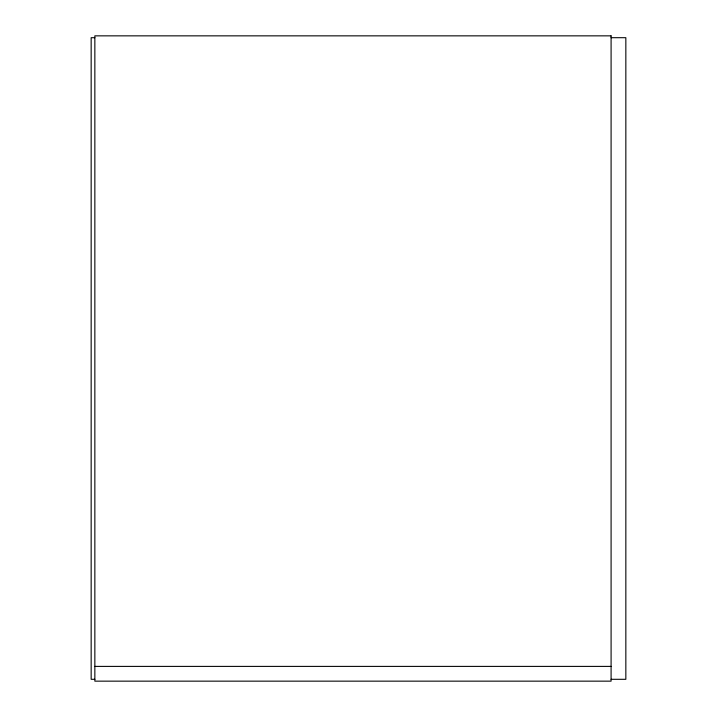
<?xml version="1.0" encoding="UTF-8"?>
<svg xmlns="http://www.w3.org/2000/svg" width="717" height="717" viewBox="0 0 717 717"><rect width="100%" height="100%" fill="white"/><g stroke="black" fill="none" stroke-linecap="round" stroke-linejoin="round"><path stroke-width="1.08" d="M94.85 37.696L91.158 37.696L91.158 679.304L94.85 679.304M611.09 37.696L625.842 37.696L625.842 679.304L611.09 679.304M94.85 666.398L611.09 666.398M611.09 35.85L94.85 35.85L94.85 681.15L611.09 681.15L611.09 35.85"/></g></svg>
